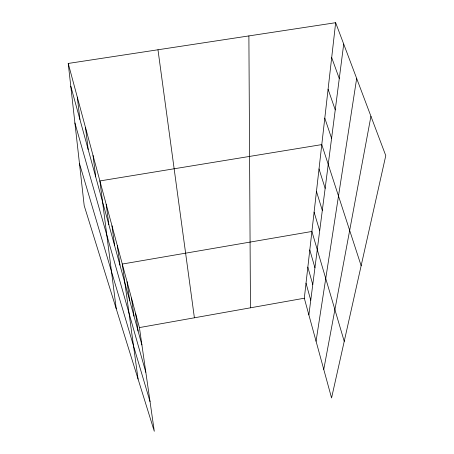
<?xml version="1.0" encoding="UTF-8"?>
<svg xmlns="http://www.w3.org/2000/svg" width="454" height="454" viewBox="0 0 454 454"><rect width="100%" height="100%" fill="white"/><g stroke="black" fill="none" stroke-linecap="round" stroke-linejoin="round"><path stroke-width="0.68" d="M335.654 22.7L385.775 155.637L331.562 397.965L304.311 298.221L335.654 22.7L68.225 63.447L84.2 205.645L154.298 431.3L139.418 327.584L68.225 63.447M308.868 314.911L343.712 44.072M316.058 341.209L356.668 78.44M323.764 369.425L370.935 116.286M139.418 327.584L304.311 298.221M331.687 57.562L339.274 78.582M328.083 89.234L335.251 109.868M324.797 118.131L331.585 138.362M361.146 265.726L321.784 144.599L99.891 180.936L116.247 308.816M319.014 168.939L325.149 188.359M316.461 191.395L322.312 210.406M314.1 212.177L319.69 230.791M79.461 163.457L150.036 401.597M344.228 341.357L311.904 231.466L122.291 264.052L138.067 379.062M309.804 249.944L314.934 267.764M74.91 122.955L145.825 372.257M307.846 267.145L312.772 284.579M306.019 283.2L310.757 300.259M70.79 86.243L141.903 344.926M135.57 313.317L138.09 331.057M131.456 298.045L134.009 316.205M127.041 281.667L129.623 300.259M157.975 49.77L194.397 317.794M117.331 245.642L119.964 265.125M111.979 225.774L114.629 245.722M106.185 204.277L108.852 224.69M93.042 155.506L95.709 176.884M85.545 127.693L88.195 149.559M77.311 97.15L79.927 119.487M248.888 35.917L250.46 307.812"/></g></svg>
